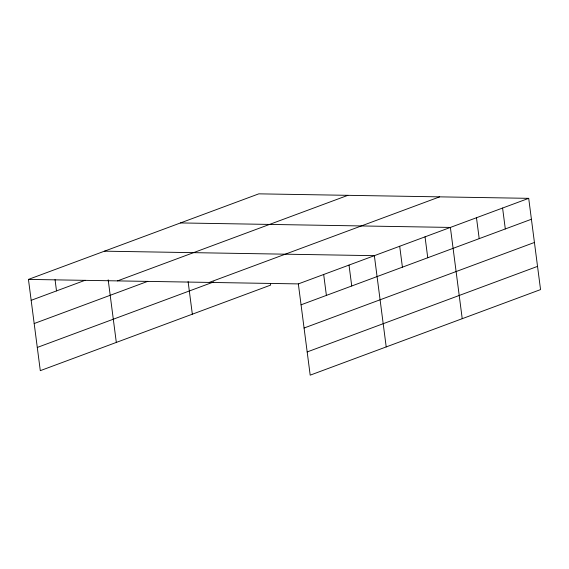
<?xml version="1.0" encoding="UTF-8"?>
<svg xmlns="http://www.w3.org/2000/svg" width="569" height="569" viewBox="0 0 569 569"><rect width="100%" height="100%" fill="white"/><g stroke="black" fill="none" stroke-linecap="round" stroke-linejoin="round"><path stroke-width="0.85" d="M270.439 283.376L270.659 285.097L40.299 370.661L28.45 279.407L258.81 193.844L528.701 198.339L540.55 289.593L310.19 375.156L298.341 283.903L528.701 198.339M31.167 300.318L85.115 280.282M117.513 280.887L347.872 195.331M34.183 323.533L147.798 281.328M209.278 282.416L439.638 196.86M37.284 347.446L213.802 281.89M301.058 304.813L531.418 219.25M304.066 328.029L534.426 242.465M307.175 351.941L537.534 266.377M180.487 222.934L450.378 227.429L462.227 318.683M104.468 251.171L374.359 255.666L386.209 346.919M28.45 279.407L298.341 283.903M502.591 208.034L505.308 228.951M476.481 217.735L479.198 238.646M425.036 236.839L427.753 257.757M399.694 246.256L402.411 267.167M349.017 265.076L351.734 285.987M323.676 274.493L326.393 295.403M188.104 281.584L192.336 314.188M108.188 279.82L116.318 342.424M55.037 279.578L56.509 290.908"/></g></svg>
